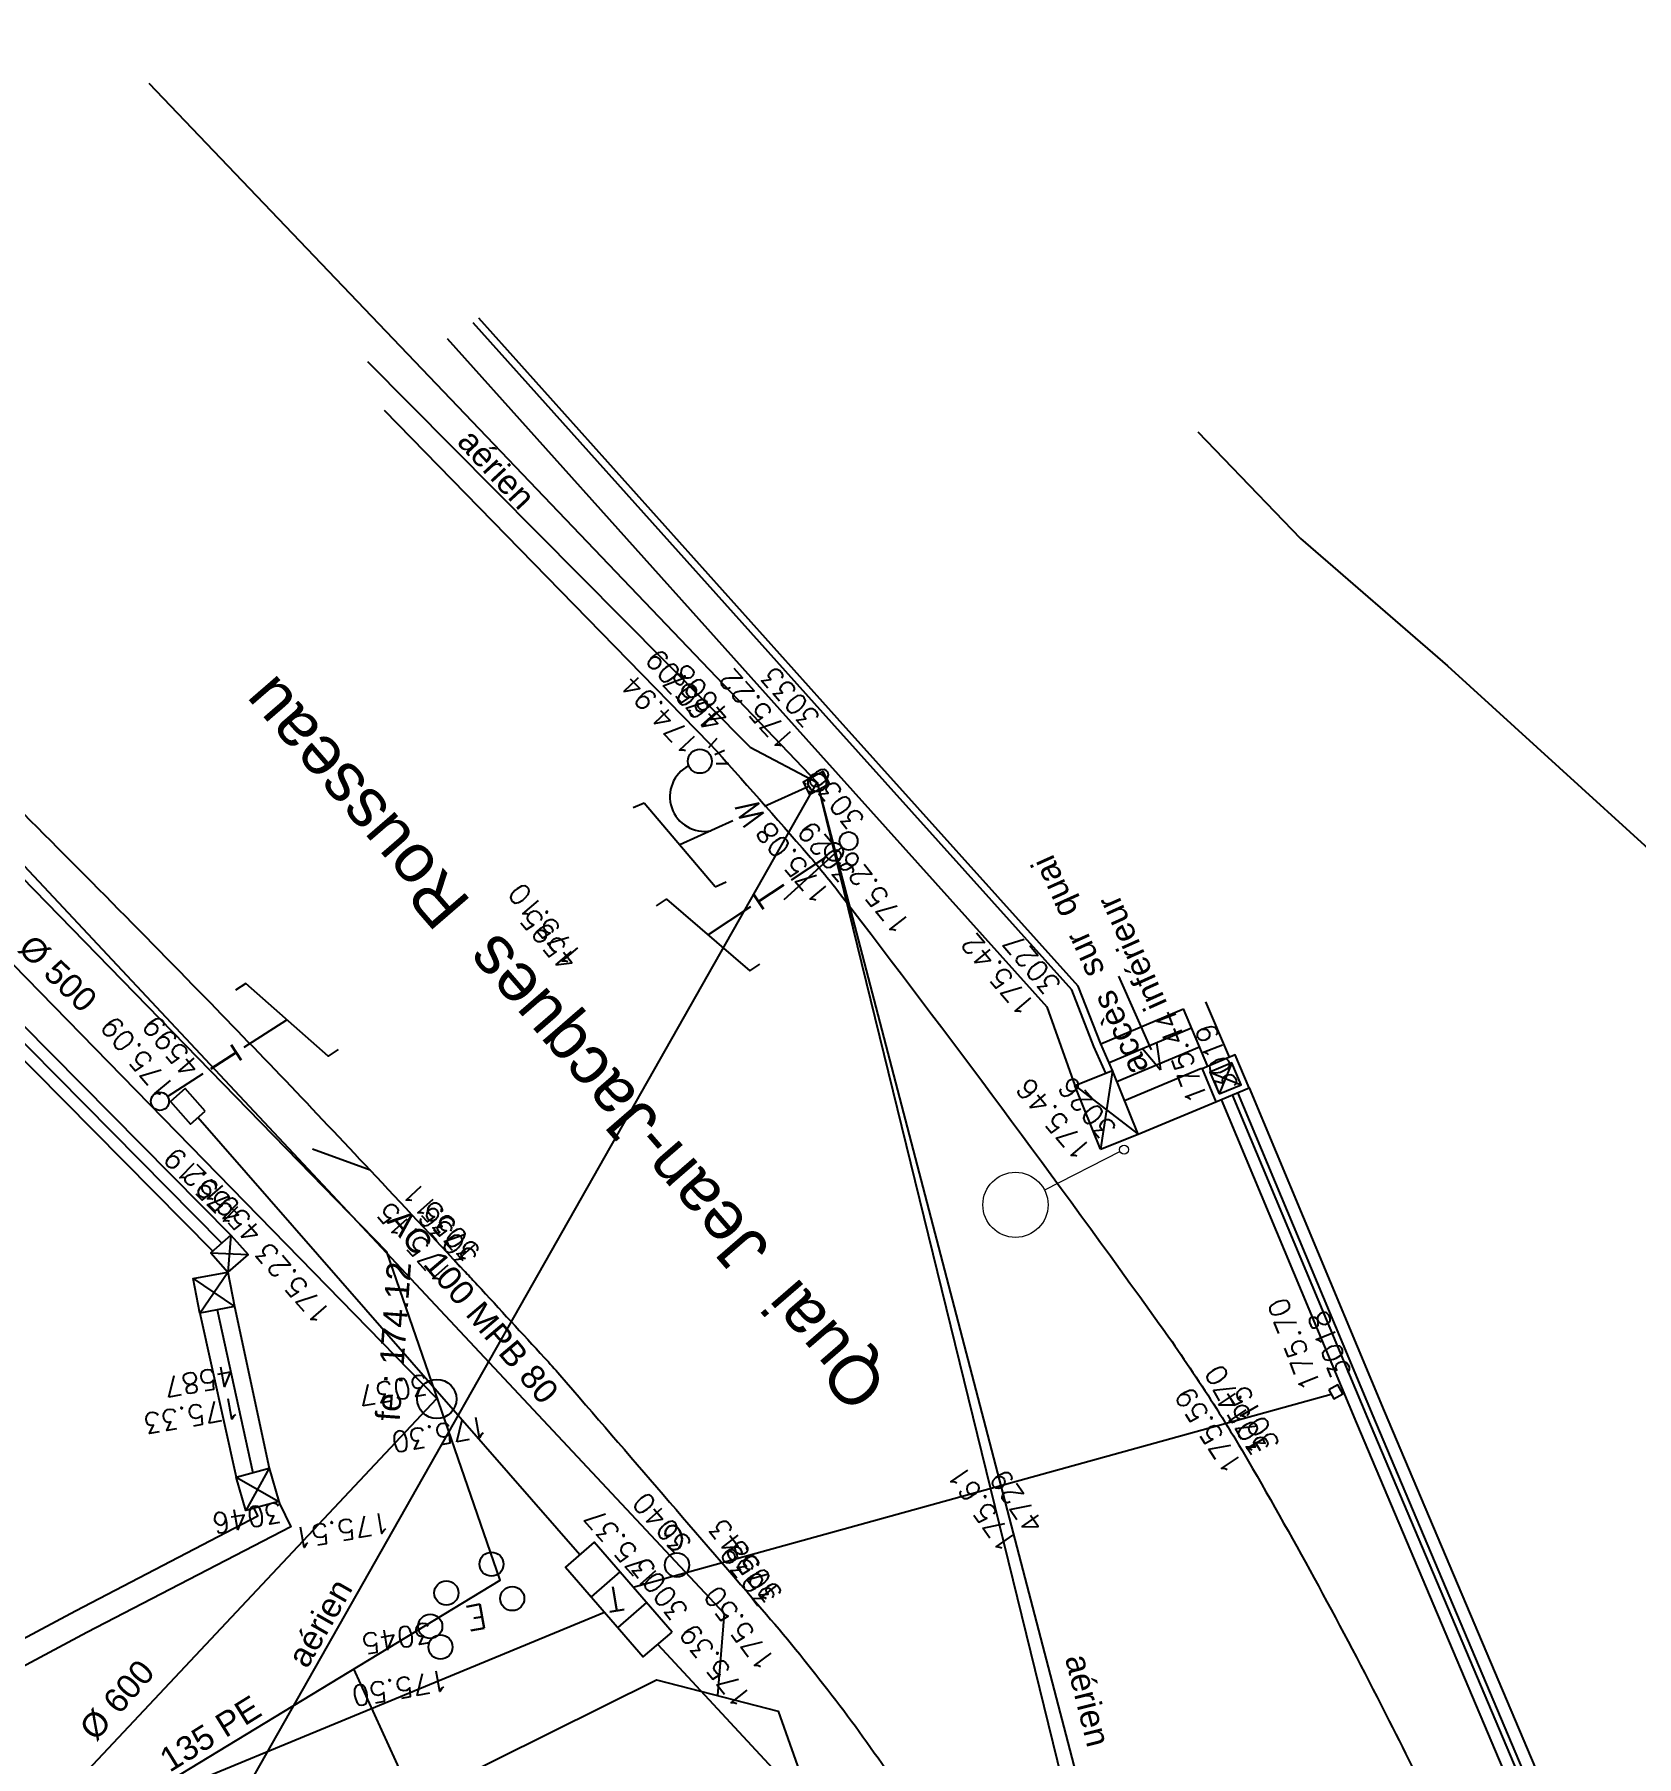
# Model space of a CAD drawing. Extents: x -2313930 to 3286427, y -3858277 to 2572692.
# Drawn here: x 525588 to 552136, y -220050 to -191509 of the extents above; entities that cross this region are included whole.
import ezdxf
from ezdxf.enums import TextEntityAlignment as Align
from ezdxf.lldxf.tags import DXFTag

# ---------------------------------------------------------------- set-up
doc = ezdxf.new("R2010")
doc.units = 0
for name, color, linetype, lineweight in [('_GAZELEC-RESERVATION 2', 132, 'Continuous', 18), ('Fond topo - P', 252, 'Continuous', 50), ('Fond topo - SIG', 252, 'Continuous', 20), ('Fond topo - VOI', 252, 'Continuous', 25)]:
    doc.layers.add(name, color=color, linetype=linetype, lineweight=lineweight)
for name, color, linetype in [('AEP_SSL', 252, 'Continuous'), ('CAB_SSL', 252, 'Continuous'), ('DWG_280-140115-P - Général', 252, 'Continuous'), ('EDF_SSL', 252, 'Texte-Electricite'), ('Fond topo - AFF', 252, 'Continuous'), ('Fond topo - BAT_ANN', 252, 'Continuous'), ('Fond topo - BAT_TXT', 252, 'Continuous'), ('Fond topo - CLO_LEG', 252, 'Continuous'), ('Fond topo - CLO_MUR', 252, 'Continuous'), ('Fond topo - EAU', 252, 'Continuous'), ('Fond topo - EAU_TXT', 252, 'Continuous'), ('Fond topo - EDF', 252, 'Continuous'), ('Fond topo - GAZ', 252, 'Continuous'), ('Fond topo - GAZ_TXT', 252, 'Continuous'), ('Fond topo - PTT', 252, 'Continuous'), ('Fond topo - PTT_TXT', 252, 'Continuous'), ('Fond topo - SOL', 252, 'Continuous'), ('Fond topo - VOI_NOM', 252, 'Continuous'), ('Fond topo - Z_500', 252, 'Continuous'), ('GAZ_SSL', 252, 'Texte-GAZ'), ('prlm-VRD', 2, 'Continuous'), ('SA - AEP-réso', 252, 'Continuous'), ('TELECOM_SSL', 252, 'Texte-Telecom'), ('UNITAIRE SSL', 252, 'UNITAIRE')]:
    doc.layers.add(name, color=color, linetype=linetype)
for name, color, linetype, plot in [('Fond topo - N', 252, 'Continuous', False), ('Fond topo - NCACHE', 252, 'Continuous', False), ('Fond topo - ZCACHE', 252, 'Continuous', False)]:
    doc.layers.add(name, color=color, linetype=linetype, plot=plot)
doc.styles.add('2000_ARIAL', font='arial.ttf', dxfattribs={"height": 0.4})
doc.styles.add('Lignes', font='arial.ttf', dxfattribs={"height": 0.35})
doc.styles.add('LignesA', font='arial.ttf', dxfattribs={"height": 0.35})
doc.styles.add('SIMPLEX', font='simplex_.ttf', dxfattribs={"height": 1.25})
doc.styles.add('TP-C_Autocad_Standard', font='simplex_.ttf', dxfattribs={"height": 1})
doc.styles.add('Tronçons', font='arial.ttf', dxfattribs={"height": 0.25})
tags = doc.linetypes.add('L16', pattern=[0.375, 0.3, -0.075]).pattern_tags.tags
tags[6:7] = [DXFTag(74, 4), DXFTag(75, 0), DXFTag(340, '0'), DXFTag(46, 0.0), DXFTag(50, 0.0), DXFTag(44, 0.0), DXFTag(45, 0.0)]
tags[4:5] = [DXFTag(74, 4), DXFTag(75, 0), DXFTag(340, '0'), DXFTag(46, 0.0), DXFTag(50, 0.0), DXFTag(44, 0.0), DXFTag(45, 0.0)]
tags = doc.linetypes.add('Texte-BT', pattern='A,5,-0.25,["BT",Lignes,S=1,R=0,X=0,Y=-0.18],-1.25', length=6.5).pattern_tags.tags
tags[15:16] = [DXFTag(74, 4), DXFTag(75, 0), DXFTag(340, '0'), DXFTag(46, 0.0), DXFTag(50, 0.0), DXFTag(44, 0.0), DXFTag(45, 0.0)]
tags[4:5] = [DXFTag(74, 4), DXFTag(75, 0), DXFTag(340, '0'), DXFTag(46, 0.0), DXFTag(50, 0.0), DXFTag(44, 0.0), DXFTag(45, 0.0)]
tags = doc.linetypes.add('Texte-Electricite', pattern='A,5,-0.25,["ELEC",Lignes,S=1,R=0,X=0,Y=-0.18],-1.25', length=6.5).pattern_tags.tags
tags[15:16] = [DXFTag(74, 4), DXFTag(75, 0), DXFTag(340, '0'), DXFTag(46, 0.0), DXFTag(50, 0.0), DXFTag(44, 0.0), DXFTag(45, 0.0)]
tags[4:5] = [DXFTag(74, 4), DXFTag(75, 0), DXFTag(340, '0'), DXFTag(46, 0.0), DXFTag(50, 0.0), DXFTag(44, 0.0), DXFTag(45, 0.0)]
tags = doc.linetypes.add('Texte-GAZ', pattern='A,5,-0.25,["GAZ",Lignes,S=1,R=0,X=0,Y=-0.18],-1.25', length=6.5).pattern_tags.tags
tags[15:16] = [DXFTag(74, 4), DXFTag(75, 0), DXFTag(340, '0'), DXFTag(46, 0.0), DXFTag(50, 0.0), DXFTag(44, 0.0), DXFTag(45, 0.0)]
tags[4:5] = [DXFTag(74, 4), DXFTag(75, 0), DXFTag(340, '0'), DXFTag(46, 0.0), DXFTag(50, 0.0), DXFTag(44, 0.0), DXFTag(45, 0.0)]
tags = doc.linetypes.add('Texte-Telecom', pattern='A,5,-0.25,["TEL",Lignes,S=1,R=0,X=0,Y=-0.18],-1.25', length=6.5).pattern_tags.tags
tags[15:16] = [DXFTag(74, 4), DXFTag(75, 0), DXFTag(340, '0'), DXFTag(46, 0.0), DXFTag(50, 0.0), DXFTag(44, 0.0), DXFTag(45, 0.0)]
tags[4:5] = [DXFTag(74, 4), DXFTag(75, 0), DXFTag(340, '0'), DXFTag(46, 0.0), DXFTag(50, 0.0), DXFTag(44, 0.0), DXFTag(45, 0.0)]
tags = doc.linetypes.add('Texte-TelecomA', pattern='A,5,-0.25,["TEL",LignesA,S=1,R=0,X=0,Y=-0.18],-1.25', length=6.5).pattern_tags.tags
tags[15:16] = [DXFTag(74, 4), DXFTag(75, 0), DXFTag(340, '0'), DXFTag(46, 0.0), DXFTag(50, 0.0), DXFTag(44, 0.0), DXFTag(45, 0.0)]
tags[4:5] = [DXFTag(74, 4), DXFTag(75, 0), DXFTag(340, '0'), DXFTag(46, 0.0), DXFTag(50, 0.0), DXFTag(44, 0.0), DXFTag(45, 0.0)]
tags = doc.linetypes.add('UNITAIRE', pattern='A,0.25,-0.2,0,-0.2,0.25,-0.3,["UNI",TP-C_Autocad_Standard,S=0.15,R=0,X=-0.1,Y=-0.05],-0.45', length=1.65).pattern_tags.tags
tags[23:24] = [DXFTag(74, 4), DXFTag(75, 0), DXFTag(340, '0'), DXFTag(46, 0.0), DXFTag(50, 0.0), DXFTag(44, 0.0), DXFTag(45, 0.0)]
tags[12:13] = [DXFTag(74, 4), DXFTag(75, 0), DXFTag(340, '0'), DXFTag(46, 0.0), DXFTag(50, 0.0), DXFTag(44, 0.0), DXFTag(45, 0.0)]
tags[10:11] = [DXFTag(74, 4), DXFTag(75, 0), DXFTag(340, '0'), DXFTag(46, 0.0), DXFTag(50, 0.0), DXFTag(44, 0.0), DXFTag(45, 0.0)]
tags[8:9] = [DXFTag(74, 4), DXFTag(75, 0), DXFTag(340, '0'), DXFTag(46, 0.0), DXFTag(50, 0.0), DXFTag(44, 0.0), DXFTag(45, 0.0)]
tags[6:7] = [DXFTag(74, 4), DXFTag(75, 0), DXFTag(340, '0'), DXFTag(46, 0.0), DXFTag(50, 0.0), DXFTag(44, 0.0), DXFTag(45, 0.0)]
tags[4:5] = [DXFTag(74, 4), DXFTag(75, 0), DXFTag(340, '0'), DXFTag(46, 0.0), DXFTag(50, 0.0), DXFTag(44, 0.0), DXFTag(45, 0.0)]

# ---------------------------------------------------------------- blocks, each defined once
blk = doc.blocks.new('AFF03')
at = {"ltscale": 2, "flags": 128}
blk.add_lwpolyline([(-0.5, -0.5), (0.5, -0.5), (0.5, 0.5), (-0.5, 0.5)], close=True, dxfattribs=at)
blk = doc.blocks.new('AFF05')
at = {"ltscale": 2}
for radius in [0.5, 0.01]:
    blk.add_circle((0, 0), radius, dxfattribs=at)
blk = doc.blocks.new('ESC01')
at = {"ltscale": 2}
for p, q in [((1.338104, 0), (0, 0)), ((1.257547, 0.126415), (1.7, 0)), ((1.257547, -0.126415), (1.7, 0))]:
    blk.add_line(p, q, dxfattribs=at)
blk = doc.blocks.new('EAU03')
at = {"ltscale": 2}
blk.add_circle((0, 0), 0.2, dxfattribs=at)
blk = doc.blocks.new('EAU99')
at = {"style": 'SIMPLEX'}
blk.add_text('E', height=0.4, dxfattribs=at).set_placement((0, 0), align=Align.MIDDLE_CENTER)
blk = doc.blocks.new('EDF11')
at = {"ltscale": 2}
for p, q in [((-0.5, 0.5), (-0.426635, 0.255449)), ((0.426635, 0.255449), (0.5, 0.5))]:
    blk.add_line(p, q, dxfattribs=at)
at = {"ltscale": 2, "flags": 128}
blk.add_lwpolyline([(-0.5, -0.5), (0.5, -0.5), (0.5, 0.5), (-0.5, 0.5)], close=True, dxfattribs=at)
for points in [[(-0.426635, -0.255449), (-0.5, -0.5)], [(0.5, -0.5), (0.426635, -0.255449)]]:
    blk.add_lwpolyline(points, dxfattribs=at)
blk = doc.blocks.new('EDF02')
at = {"ltscale": 2}
for p, q in [((0.875, 2.75), (0.875, 2.95)), ((-0.875, 2.25), (0.875, 2.75)), ((0, 1.535431), (0, 2.5)), ((-0.875, 2.25), (-0.875, 2.05)), ((0.978086, 1.392164), (0.895804, 1.204402)), ((1.125, 1.349688), (1.125, 1.178214)), ((1.271914, 1.392164), (1.354196, 1.204402)), ((0, 0.15), (0, 0.958637))]:
    blk.add_line(p, q, dxfattribs=at)
for centre, radius in [((1.125, 1.625), 0.2), ((0, 0), 0.15)]:
    blk.add_circle(centre, radius, dxfattribs=at)
blk.add_arc((0.557686, 1.79611), 0.574625, 2.870977, 166.053522, dxfattribs=at)
at = {"style": 'SIMPLEX'}
blk.add_text('W', height=0.4, dxfattribs=at).set_placement((0, 1.217323), align=Align.MIDDLE_CENTER)
blk = doc.blocks.new('GAZ01')
at = {"ltscale": 2}
blk.add_circle((0, 0), 0.2, dxfattribs=at)
blk = doc.blocks.new('GAZ99')
at = {"style": 'SIMPLEX'}
blk.add_text('G', height=0.4, dxfattribs=at).set_placement((0, 0), align=Align.MIDDLE_CENTER)
blk = doc.blocks.new('PTOPO')
at = {"layer": 'Fond topo - NCACHE', "style": 'SIMPLEX'}
blk.add_attdef('MAT', text='', height=0.34, dxfattribs=at).set_placement((0.1, -0.1), align=Align.TOP_LEFT)
at = {"layer": 'Fond topo - ZCACHE', "style": 'SIMPLEX'}
blk.add_attdef('ALT', (0.1, 0.1), '', height=0.34, dxfattribs=at)
blk = doc.blocks.new('PTT01')
at = {"ltscale": 2}
for p, q in [((0, 1.65831), (0, 2.5)), ((0, 0.15), (0, 0.853597))]:
    blk.add_line(p, q, dxfattribs=at)
at = {"ltscale": 2, "flags": 128}
blk.add_lwpolyline([(0.875, 2.95), (0.875, 2.75), (-0.875, 2.25), (-0.875, 2.05)], dxfattribs=at)
at = {"ltscale": 2}
blk.add_circle((0, 0), 0.15, dxfattribs=at)
at = {"style": 'SIMPLEX'}
blk.add_text('T', height=0.5, dxfattribs=at).set_placement((0.00122, 1.249833), align=Align.MIDDLE_CENTER)
blk = doc.blocks.new('PTT04')
at = {"ltscale": 2, "flags": 128}
blk.add_lwpolyline([(-0.5, -0.5), (0.5, -0.5), (0.5, 0.5), (-0.5, 0.5)], close=True, dxfattribs=at)
blk = doc.blocks.new('PTT06')
at = {"ltscale": 2}
for p, q in [((-0.17, -0.5), (-0.17, 0.5)), ((0.17, -0.5), (0.17, 0.5))]:
    blk.add_line(p, q, dxfattribs=at)
at = {"ltscale": 2, "flags": 128}
blk.add_lwpolyline([(-0.5, -0.5), (0.5, -0.5), (0.5, 0.5), (-0.5, 0.5)], close=True, dxfattribs=at)
blk = doc.blocks.new('PTT13')
at = {"ltscale": 2, "flags": 128}
blk.add_lwpolyline([(0, 0.15), (0, 1.45)], dxfattribs=at)
at = {"ltscale": 2}
blk.add_circle((0, 0), 0.15, dxfattribs=at)
blk = doc.blocks.new('PTT99')
at = {"style": 'SIMPLEX'}
blk.add_text('T', height=0.4, dxfattribs=at).set_placement((0, 0), align=Align.MIDDLE_CENTER)
blk = doc.blocks.new('MOB02')
at = {"ltscale": 2}
blk.add_line((0, 0.075), (0, 1.48), dxfattribs=at)
for centre, radius in [((0, 2.02), 0.54), ((0, 0), 0.075)]:
    blk.add_circle(centre, radius, dxfattribs=at)
blk = doc.blocks.new('A$C1F970F0F')
at = {"layer": 'AEP_SSL', "elevation": 0, "flags": 128}
blk.add_lwpolyline([(-10084.9, 5093.9), (-9750.8, 5135.6), (-3128.1, 6321.9), (-538.3, 6794.7), (-236.9, 9072.4), (154.1, 9291.3), (2068.2, 10286.5), (4929.1, 11795.6), (5831.9, 12343.5), (5644.5, 12887.9), (4850.8, 13701.3)], dxfattribs=at)
at = {"layer": 'CAB_SSL', "elevation": 0, "flags": 128}
for points in [[(1439.5, 9650), (3311.7, 10687), (5183.8, 11594.8), (6357.4, 13665.4), (5250.7, 14824.3)], [(6357.4, 13665.4), (7167.9, 10363.1), (8524, 7263.6), (9014.6, 5048.2), (9331.7, 4494.5), (9609.9, 1526.4)]]:
    blk.add_lwpolyline(points, dxfattribs=at)
at = {"layer": 'DWG_280-140115-P - Général', "ltscale": 127, "elevation": 0, "flags": 128}
blk.add_lwpolyline([(6988, 14246.6), (7158.1, 14069.9), (7402, 13858.7), (9011.4, 12393.5), (9066.5, 12474.7)], dxfattribs=at)
at = {"layer": 'EDF_SSL', "linetype": 'Texte-BT', "elevation": 0, "flags": 128}
blk.add_lwpolyline([(5612.4, 14363.5), (6246.5, 13724.3), (6357.4, 13665.4), (7195, 10458), (7167.9, 10363.1), (7274.3, 10315.8), (8525.6, 7339.9), (8524, 7263.6)], dxfattribs=at)
at = {"layer": 'Fond topo - BAT_ANN', "ltscale": 2, "flags": 128}
for points in [[(6827.2, 13232.5), (6964.2, 13290.4)], [(6840.4, 13201.2), (6977.5, 13259.1)], [(6853.7, 13169.9), (6990.7, 13227.7)], [(6866.9, 13138.6), (6994.5, 13192.4)]]:
    blk.add_lwpolyline(points, dxfattribs=at)
at = {"layer": 'Fond topo - CLO_LEG', "ltscale": 2, "flags": 128}
blk.add_lwpolyline([(7045.3, 13147.8), (7269.4, 12611.8), (7608.2, 11811.5), (7986.1, 10902.3), (7995.4, 10906.1), (7617.4, 11815.4), (7278.6, 12615.7), (7054.5, 13151.6)], dxfattribs=at)
at = {"layer": 'Fond topo - CLO_MUR', "ltscale": 2, "flags": 128}
for points in [[(6835.7, 13183.7), (6816.1, 13227.9), (6779.5, 13321.8), (6381.6, 13764.4), (5787.6, 14427.4)], [(6846.9, 13188.1), (6827.2, 13232.5), (6789.8, 13328.2), (6390.5, 13772.4), (5796.5, 14435.4)], [(5744.4, 14401.2), (6338.4, 13738.3), (6737.7, 13294)], [(4791.6, 13516), (5385.9, 12915.4)], [(4763.2, 13487.9), (5355.7, 12889.1)], [(7040.4, 13210.2), (7001.5, 13302.3)], [(6737.7, 13294), (6784.5, 13163.5)], [(7004.5, 13195), (6964.2, 13290.4)], [(6827.1, 13057.9), (6784.5, 13163.5), (6846.9, 13188.1)], [(6827.1, 13057.9), (6889.5, 13082.5), (6846.9, 13188.1)], [(6846.9, 13188.1), (6827.1, 13057.9)], [(7044.5, 13201.1), (7023.5, 13149.4)], [(6784.5, 13163.5), (6889.5, 13082.5)], [(7008.2, 13185.7), (7059.9, 13164.7)], [(7073, 13159.4), (7296.9, 12623.8), (7635.4, 11824.4), (8013.8, 10913.8)], [(7026.9, 13140), (7251, 12604), (7589.8, 11803.8), (7955.5, 10923.9)], [(5385.9, 12915.4), (5352.5, 12886.2), (5380.8, 12854.3)], [(5385.9, 12915.4), (5414.3, 12883.5), (5380.8, 12854.3)], [(5385.9, 12915.4), (5380.8, 12854.3)], [(5352.5, 12886.2), (5414.3, 12883.5)], [(5334.2, 12786.1), (5380.8, 12854.3)], [(5380.8, 12854.3), (5391.6, 12797)], [(5323.4, 12843.5), (5391.6, 12797)], [(5362.9, 12791.5), (5422.1, 12521.5)], [(5394.8, 12514), (5465.5, 12474.2)], [(5449.5, 12529), (5410.8, 12459.3)], [(5465.5, 12474.2), (5466.2, 12470.8), (5485, 12432.1), (5147.2, 12256.6), (4706.3, 12020.8), (4308, 11815.9), (3685.3, 11488.9), (3311.6, 11293.8), (2114.3, 10659.8), (1650.9, 10416.3), (1062.3, 10103.9), (658.4, 9891), (-44.7, 9517.7), (-233, 9410.6), (-267.4, 9403), (-656.6, 9198.9), (-849.8, 9090.1), (-1204.1, 8870.4), (-1365.5, 8744.3), (-1532.8, 8598.7), (-1971.5, 8154)], [(-281.6, 9441.8), (-281.6, 9441.8), (-247.9, 9449.3), (-64.4, 9553.6), (639.2, 9927.3), (1043.1, 10140.1), (1631.7, 10452.6), (2095.1, 10696.1), (3292.5, 11330.1), (3666.3, 11525.2), (4289.1, 11852.3), (4687.6, 12057.2), (5128.1, 12292.9), (5430.7, 12450.1), (5424.4, 12463)]]:
    blk.add_lwpolyline(points, dxfattribs=at)
at = {"layer": 'Fond topo - CLO_MUR', "linetype": 'L16', "ltscale": 2, "flags": 128}
blk.add_lwpolyline([(4777.4, 13502), (5370.8, 12902.2)], dxfattribs=at)
at = {"layer": 'Fond topo - CLO_MUR', "ltscale": 2, "flags": 128}
for points in [[(7018.2, 13136.3), (7073, 13159.4), (7049.8, 13214.2), (6995.1, 13191.1)], [(7023.5, 13149.4), (7059.9, 13164.7), (7044.5, 13201.1), (7008.2, 13185.7)], [(5391.6, 12797), (5334.2, 12786.1), (5323.4, 12843.5), (5380.8, 12854.3)], [(5449.5, 12529), (5465.5, 12474.2), (5410.8, 12459.3), (5394.8, 12514)]]:
    blk.add_lwpolyline(points, close=True, dxfattribs=at)
at = {"layer": 'Fond topo - SOL', "linetype": 'L16', "ltscale": 2, "flags": 128}
for points in [[(6889.5, 13082.5), (7018.2, 13136.3)], [(5391.6, 12797), (5449.5, 12529)], [(5334.2, 12786.1), (5394.8, 12514)]]:
    blk.add_lwpolyline(points, dxfattribs=at)
at = {"layer": 'Fond topo - VOI', "ltscale": 2, "flags": 128}
for points in [[(5639.9, 14282.8), (6179.1, 13730.4, -0.005078), (6343.1, 13545.1, -0.01499), (6396.2, 13480.1, -0.008053), (6924.3, 12768.6, -0.025021), (7078.9, 12528.8, -0.013152), (7305.5, 12110, -0.016223), (7469, 11760.2, -0.000244), (7504.6, 11677, -0.000024), (7868.4, 10825.5, -0.000461), (8056.5, 10384.2, -0.000271), (8374.7, 9634.5), (8900.9, 8328), (9181.1, 7639.8), (9227.8, 7515.6, -0.019121), (9430.1, 6877.2, -0.019121), (9582.9, 6225.2, -0.006135), (9621.4, 6013.8, -0.006135), (9654.6, 5801.4), (9743.9, 5167.3), (9926.4, 3640.6), (10105.5, 2112.7), (10117.2, 2013.4)], [(4974.2, 13681.6, -0.004074), (5334.1, 13318.5, -0.005092), (5616.7, 13022.9, -0.000009), (5773.5, 12855.4, -0.000785), (5775.3, 12853.4, -0.001041), (5794, 12833.2, -0.000174), (5905.6, 12712.2, -0.007979), (5930.9, 12683.9, -0.000576), (6273.2, 12286.8, -0.028157), (6482.8, 12013.4, -0.017636), (6775.9, 11548.4, -0.000541), (6814, 11468.7, -0.006013), (6817.4, 11461.5, -0.000051), (6864, 11357.2), (7218.2, 10565.6, -0.000198), (7306.3, 10368.6, -0.000086), (7508.7, 9915.1, -0.197699), (7514.2, 9728.1, -0.17756), (7381.6, 9619.9), (7299.5, 9586.8)]]:
    blk.add_lwpolyline(points, format="xyb", dxfattribs=at)
blk.add_lwpolyline([(5616.7, 13022.9), (5520.9, 13057.8)], dxfattribs=at)
at = {"layer": 'GAZ_SSL', "linetype": 'Texte-GAZ', "flags": 128}
blk.add_lwpolyline([(4766.3, 13822.6), (6203.1, 12288.4), (6192.1, 12152.5)], dxfattribs=at)
at = {"layer": 'GAZ_SSL', "linetype": 'Texte-GAZ', "elevation": 0, "flags": 128}
blk.add_lwpolyline([(-10544.3, 4849.5), (-2844.4, 6215.2), (-619.1, 6565.4), (-558.7, 6580.8), (-429.5, 7139.2), (-208.1, 8868.9), (360.7, 9157.9), (425, 9327.6), (4535.2, 11485.1), (4713.3, 11477.5), (5559.7, 11914.2), (6091.2, 12178.6), (6293, 12126.4), (6627.3, 11179.9), (7472.8, 9124.5), (7947.1, 9062.5), (8070.8, 8793.5), (8796.8, 9110.1), (9553.6, 9252.3)], dxfattribs=at)
at = {"layer": 'SA - AEP-réso', "ltscale": 0.75, "elevation": 0, "flags": 128}
blk.add_lwpolyline([(5069.9, 10997.3), (5733, 11338, 0.357292), (5833, 11662.8), (5589.5, 12196.4)], format="xyb", dxfattribs=at)
at = {"layer": 'TELECOM_SSL', "linetype": 'Texte-TelecomA', "elevation": 0, "flags": 128}
for points in [[(5964.2, 12385.8), (5330.9, 13110.2)], [(4847.3, 11812.2), (6004.8, 12290.7)], [(6093.1, 12236.9), (6671.9, 11613.5)]]:
    blk.add_lwpolyline(points, dxfattribs=at)
at = {"layer": 'TELECOM_SSL', "elevation": 0, "flags": 128}
blk.add_lwpolyline([(6052.5, 12331.9), (7209.2, 12651.7)], dxfattribs=at)
at = {"layer": 'UNITAIRE SSL', "ltscale": 2, "elevation": 0, "flags": 128}
blk.add_lwpolyline([(-11203.9, 7315.7), (-9597.1, 5578), (-4253.2, 6800.5), (-825.2, 8394.2), (171.1, 9139.5), (980.7, 9531.5), (2024.3, 10089.4), (2847, 10510), (3831.6, 11032), (4688.7, 11539.2), (5727, 12644.5), (4820.2, 13573.5)], dxfattribs=at)
at = {"layer": 'Fond topo - AFF', "ltscale": 2, "zscale": 99.99999999999997}
for name, p, xscale, yscale, rotation in [('AFF05', (5727.1, 12643.8), 64.99999999999999, 64.99999999999999, 190.0656205306617), ('AFF03', (7216.8, 12655.8), 17.3257010245499, 17.3257010245499, 298.6787480284558)]:
    blk.add_blockref(name, p, dxfattribs=dict(at, xscale=xscale, yscale=yscale, rotation=rotation))
at = {"layer": 'Fond topo - BAT_ANN', "ltscale": 2, "xscale": 99.99999999999999, "yscale": 99.99999999999999, "zscale": 99.99999999999999, "rotation": 293.8223924827803}
blk.add_blockref('ESC01', (6857.5, 13344.7), dxfattribs=at)
at = {"layer": 'Fond topo - EAU', "ltscale": 2, "xscale": 100, "yscale": 100, "zscale": 100, "rotation": 291.9650617956664}
for p in [(5817.7, 12370.1), (5742.9, 12322.3), (5852.1, 12313.1), (5716.2, 12267.1), (5733.2, 12232.8)]:
    blk.add_blockref('EAU03', p, dxfattribs=at)
at = {"layer": 'Fond topo - EAU_TXT', "ltscale": 2, "xscale": 99.99999999999999, "yscale": 99.99999999999999, "zscale": 99.99999999999999, "rotation": 190.0656205306816}
blk.add_blockref('EAU99', (5792.6, 12282.2), dxfattribs=at)
at = {"layer": 'Fond topo - EDF', "ltscale": 2}
for name, p, xscale, yscale, zscale, rotation in [('EDF02', (6357.4, 13665.4), 99.99999999999999, 99.99999999999999, 99.99999999999999, 114.3773167059882), ('EDF11', (6356, 13664.8), 37.67734877226351, 23, 99.99999999999997, 28.38934823883375)]:
    blk.add_blockref(name, p, dxfattribs=dict(at, xscale=xscale, yscale=yscale, zscale=zscale, rotation=rotation))
at = {"layer": 'Fond topo - GAZ', "ltscale": 2, "xscale": 100, "yscale": 100, "zscale": 100, "rotation": 291.9650617956664}
blk.add_blockref('GAZ01', (6125.1, 12368.7), dxfattribs=at)
at = {"layer": 'Fond topo - GAZ_TXT', "ltscale": 2, "xscale": 99.99999999999999, "yscale": 99.99999999999999, "zscale": 99.99999999999999, "rotation": 190.0656205306816}
blk.add_blockref('GAZ99', (6119.9, 12414.1), dxfattribs=at)
at = {"layer": 'Fond topo - P', "ltscale": 2}
ref = blk.add_blockref('PTOPO', (6190.5, 13741.4), dxfattribs=dict(at, xscale=99.99999999999999, yscale=99.99999999999999, zscale=99.99999999999999, rotation=131.5836721063454))
ref.add_attrib('MAT', '4608', dxfattribs={"layer": 'Fond topo - N', "color": 0, "ltscale": 2, "height": 34, "rotation": 131.5837, "style": 'SIMPLEX'}).set_placement((6191.4, 13755.6), align=Align.TOP_LEFT)
ref.add_attrib('ALT', '175.09', (6201.6, 13771), dxfattribs={"layer": 'Fond topo - Z_500', "color": 0, "ltscale": 2, "height": 34, "rotation": 131.5837, "style": 'SIMPLEX'})
ref = blk.add_blockref('PTOPO', (6338.1, 13737.4), dxfattribs=dict(at, xscale=100, yscale=100, zscale=100, rotation=131.8070756365562))
ref.add_attrib('MAT', '3033', dxfattribs={"layer": 'Fond topo - N', "color": 0, "ltscale": 2, "height": 34, "rotation": 131.8071, "style": 'SIMPLEX'}).set_placement((6338.9, 13751.5), align=Align.TOP_LEFT)
ref.add_attrib('ALT', '175.22', (6323.9, 13738.2), dxfattribs={"layer": 'Fond topo - Z_500', "color": 0, "ltscale": 2, "height": 34, "rotation": 131.8071, "style": 'SIMPLEX'})
ref = blk.add_blockref('PTOPO', (6179.1, 13730.4), dxfattribs=dict(at, xscale=100, yscale=100, zscale=100, rotation=133.5264772168154))
ref.add_attrib('MAT', '4607', dxfattribs={"layer": 'Fond topo - N', "color": 0, "ltscale": 2, "height": 34, "rotation": 133.5265, "style": 'SIMPLEX'}).set_placement((6179.4, 13744.6), align=Align.TOP_LEFT)
ref.add_attrib('ALT', '174.94', (6164.9, 13730.8), dxfattribs={"layer": 'Fond topo - Z_500', "color": 0, "ltscale": 2, "height": 34, "rotation": 133.5265, "style": 'SIMPLEX'})
ref = blk.add_blockref('PTOPO', (6409.4, 13568.6), dxfattribs=dict(at, xscale=100, yscale=100, zscale=100, rotation=128.6033307496122))
ref.add_attrib('MAT', '3030', dxfattribs={"layer": 'Fond topo - N', "color": 0, "ltscale": 2, "height": 34, "rotation": 128.6033, "style": 'SIMPLEX'}).set_placement((6411, 13582.7), align=Align.TOP_LEFT)
ref.add_attrib('ALT', '175.26', (6514.6, 13430.5), dxfattribs={"layer": 'Fond topo - Z_500', "color": 0, "ltscale": 2, "height": 34, "rotation": 128.6033, "style": 'SIMPLEX'})
ref = blk.add_blockref('PTOPO', (6396, 13480.5), dxfattribs=dict(at, xscale=99.99999999999999, yscale=99.99999999999999, zscale=99.99999999999999, rotation=130.2515295779575))
ref.add_attrib('MAT', '3029', dxfattribs={"layer": 'Fond topo - N', "color": 0, "ltscale": 2, "height": 34, "rotation": 130.2515, "style": 'SIMPLEX'}).set_placement((6397.2, 13494.6), align=Align.TOP_LEFT)
ref.add_attrib('ALT', '175.08', (6381.9, 13481.7), dxfattribs={"layer": 'Fond topo - Z_500', "color": 0, "ltscale": 2, "height": 34, "rotation": 130.2515, "style": 'SIMPLEX'})
ref = blk.add_blockref('PTOPO', (5935, 13334.8), dxfattribs=dict(at, xscale=99.99999999999999, yscale=99.99999999999999, zscale=99.99999999999999, rotation=129.7479863253053))
ref.add_attrib('MAT', '4595', dxfattribs={"layer": 'Fond topo - N', "color": 0, "ltscale": 2, "height": 34, "rotation": 129.748, "style": 'SIMPLEX'}).set_placement((5936.3, 13348.9), align=Align.TOP_LEFT)
ref.add_attrib('ALT', '175.10', (5971, 13379), dxfattribs={"layer": 'Fond topo - Z_500', "color": 0, "ltscale": 2, "height": 34, "rotation": 129.748, "style": 'SIMPLEX'})
ref = blk.add_blockref('PTOPO', (6736, 13295.1), dxfattribs=dict(at, xscale=99.99999999999999, yscale=99.99999999999999, zscale=99.99999999999999, rotation=130.0530437797456))
ref.add_attrib('MAT', '3027', dxfattribs={"layer": 'Fond topo - N', "color": 0, "ltscale": 2, "height": 34, "rotation": 130.053, "style": 'SIMPLEX'}).set_placement((6737.3, 13309.2), align=Align.TOP_LEFT)
ref.add_attrib('ALT', '175.42', (6722, 13296.4), dxfattribs={"layer": 'Fond topo - Z_500', "color": 0, "ltscale": 2, "height": 34, "rotation": 130.053, "style": 'SIMPLEX'})
ref = blk.add_blockref('PTOPO', (5310, 13158.3), dxfattribs=dict(at, xscale=100, yscale=100, zscale=100, rotation=130.0714866544242))
ref.add_attrib('MAT', '4599', dxfattribs={"layer": 'Fond topo - N', "color": 0, "ltscale": 2, "height": 34, "rotation": 130.0715, "style": 'SIMPLEX'}).set_placement((5311.2, 13172.3), align=Align.TOP_LEFT)
ref.add_attrib('ALT', '175.09', (5295.9, 13159.5), dxfattribs={"layer": 'Fond topo - Z_500', "color": 0, "ltscale": 2, "height": 34, "rotation": 130.0715, "style": 'SIMPLEX'})
ref = blk.add_blockref('PTOPO', (7018.2, 13136.3), dxfattribs=dict(at, xscale=99.99999999999999, yscale=99.99999999999999, zscale=99.99999999999999, rotation=111.0144768199976))
ref.add_attrib('MAT', '3019', dxfattribs={"layer": 'Fond topo - N', "color": 0, "ltscale": 2, "height": 34, "rotation": 111.0145, "style": 'SIMPLEX'}).set_placement((7024, 13149.2), align=Align.TOP_LEFT)
ref.add_attrib('ALT', '175.44', (7005.3, 13142), dxfattribs={"layer": 'Fond topo - Z_500', "color": 0, "ltscale": 2, "height": 34, "rotation": 111.0145, "style": 'SIMPLEX'})
ref = blk.add_blockref('PTOPO', (6828.6, 13056.5), dxfattribs=dict(at, xscale=99.99999999999999, yscale=99.99999999999999, zscale=99.99999999999999, rotation=130.7252408389283))
ref.add_attrib('MAT', '3026', dxfattribs={"layer": 'Fond topo - N', "color": 0, "ltscale": 2, "height": 34, "rotation": 130.7252, "style": 'SIMPLEX'}).set_placement((6829.6, 13070.6), align=Align.TOP_LEFT)
ref.add_attrib('ALT', '175.46', (6814.5, 13057.6), dxfattribs={"layer": 'Fond topo - Z_500', "color": 0, "ltscale": 2, "height": 34, "rotation": 130.7252, "style": 'SIMPLEX'})
ref = blk.add_blockref('PTOPO', (5385.9, 12915.4), dxfattribs=dict(at, xscale=100, yscale=100, zscale=100, rotation=135.4006099215309))
ref.add_attrib('MAT', '4592', dxfattribs={"layer": 'Fond topo - N', "color": 0, "ltscale": 2, "height": 34, "rotation": 135.4006, "style": 'SIMPLEX'}).set_placement((5385.8, 12929.6), align=Align.TOP_LEFT)
ref.add_attrib('ALT', '175.19', (5408.9, 12951.7), dxfattribs={"layer": 'Fond topo - Z_500', "color": 0, "ltscale": 2, "height": 34, "rotation": 135.4006, "style": 'SIMPLEX'})
ref = blk.add_blockref('PTOPO', (5414.3, 12883.5), dxfattribs=dict(at, xscale=99.99999999999999, yscale=99.99999999999999, zscale=99.99999999999999, rotation=131.2160448732638))
ref.add_attrib('MAT', '4591', dxfattribs={"layer": 'Fond topo - N', "color": 0, "ltscale": 2, "height": 34, "rotation": 131.216, "style": 'SIMPLEX'}).set_placement((5415.2, 12897.6), align=Align.TOP_LEFT)
ref.add_attrib('ALT', '175.23', (5554.7, 12786.1), dxfattribs={"layer": 'Fond topo - Z_500', "color": 0, "ltscale": 2, "height": 34, "rotation": 131.216, "style": 'SIMPLEX'})
ref = blk.add_blockref('PTOPO', (5775.3, 12853.4), dxfattribs=dict(at, xscale=99.99999999999999, yscale=99.99999999999999, zscale=99.99999999999999, rotation=132.6331644941105))
ref.add_attrib('MAT', '3035', dxfattribs={"layer": 'Fond topo - N', "color": 0, "ltscale": 2, "height": 34, "rotation": 132.6332, "style": 'SIMPLEX'}).set_placement((5775.9, 12867.5), align=Align.TOP_LEFT)
ref.add_attrib('ALT', '175.11', (5800.8, 12888.3), dxfattribs={"layer": 'Fond topo - Z_500', "color": 0, "ltscale": 2, "height": 34, "rotation": 132.6332, "style": 'SIMPLEX'})
ref = blk.add_blockref('PTOPO', (5770.1, 12843), dxfattribs=dict(at, xscale=99.99999999999999, yscale=99.99999999999999, zscale=99.99999999999999, rotation=131.754673866165))
ref.add_attrib('MAT', '3036', dxfattribs={"layer": 'Fond topo - N', "color": 0, "ltscale": 2, "height": 34, "rotation": 131.7547, "style": 'SIMPLEX'}).set_placement((5770.9, 12857.1), align=Align.TOP_LEFT)
ref.add_attrib('ALT', '175.15', (5756.4, 12854.1), dxfattribs={"layer": 'Fond topo - Z_500', "color": 0, "ltscale": 2, "height": 34, "rotation": 131.7547, "style": 'SIMPLEX'})
ref = blk.add_blockref('PTOPO', (7206, 12660.3), dxfattribs=dict(at, xscale=99.99999999999999, yscale=99.99999999999999, zscale=99.99999999999999, rotation=111.5764023479454))
ref.add_attrib('MAT', '3018', dxfattribs={"layer": 'Fond topo - N', "color": 0, "ltscale": 2, "height": 34, "rotation": 111.5764, "style": 'SIMPLEX'}).set_placement((7211.7, 12673.3), align=Align.TOP_LEFT)
ref.add_attrib('ALT', '175.70', (7193.1, 12666), dxfattribs={"layer": 'Fond topo - Z_500', "color": 0, "ltscale": 2, "height": 34, "rotation": 111.5764, "style": 'SIMPLEX'})
ref = blk.add_blockref('PTOPO', (5405.3, 12658.5), dxfattribs=dict(at, xscale=99.99999999999994, yscale=99.99999999999994, zscale=99.99999999999994, rotation=190.0656205306617))
ref.add_attrib('MAT', '4587', dxfattribs={"layer": 'Fond topo - N', "color": 0, "ltscale": 2, "height": 34, "rotation": 190.0656, "style": 'SIMPLEX'}).set_placement((5393.7, 12666.6), align=Align.TOP_LEFT)
ref.add_attrib('ALT', '175.33', (5397.2, 12646.9), dxfattribs={"layer": 'Fond topo - Z_500', "color": 0, "ltscale": 2, "height": 34, "rotation": 190.0656, "style": 'SIMPLEX'})
ref = blk.add_blockref('PTOPO', (5727.1, 12643.8), dxfattribs=dict(at, xscale=99.99999999999994, yscale=99.99999999999994, zscale=99.99999999999994, rotation=190.0656205306617))
ref.add_attrib('MAT', '3037', dxfattribs={"layer": 'Fond topo - N', "color": 0, "ltscale": 2, "height": 34, "rotation": 190.0656, "style": 'SIMPLEX'}).set_placement((5715.5, 12651.9), align=Align.TOP_LEFT)
ref.add_attrib('ALT', '175.30', (5807.6, 12616), dxfattribs={"layer": 'Fond topo - Z_500', "color": 0, "ltscale": 2, "height": 34, "rotation": 190.0656, "style": 'SIMPLEX'})
ref = blk.add_blockref('PTOPO', (7091.7, 12538), dxfattribs=dict(at, xscale=100, yscale=100, zscale=100, rotation=119.7286738814351))
ref.add_attrib('MAT', '3015', dxfattribs={"layer": 'Fond topo - N', "color": 0, "ltscale": 2, "height": 34, "rotation": 119.7287, "style": 'SIMPLEX'}).set_placement((7095.5, 12551.6), align=Align.TOP_LEFT)
ref.add_attrib('ALT', '175.70', (7106.6, 12565), dxfattribs={"layer": 'Fond topo - Z_500', "color": 0, "ltscale": 2, "height": 34, "rotation": 119.7287, "style": 'SIMPLEX'})
ref = blk.add_blockref('PTOPO', (7078.3, 12531.5), dxfattribs=dict(at, xscale=99.99999999999999, yscale=99.99999999999999, zscale=99.99999999999999, rotation=123.5282233199083))
ref.add_attrib('MAT', '3014', dxfattribs={"layer": 'Fond topo - N', "color": 0, "ltscale": 2, "height": 34, "rotation": 123.5282, "style": 'SIMPLEX'}).set_placement((7081.1, 12545.3), align=Align.TOP_LEFT)
ref.add_attrib('ALT', '175.59', (7064.4, 12534.3), dxfattribs={"layer": 'Fond topo - Z_500', "color": 0, "ltscale": 2, "height": 34, "rotation": 123.5282, "style": 'SIMPLEX'})
ref = blk.add_blockref('PTOPO', (6704.7, 12402.3), dxfattribs=dict(at, xscale=100, yscale=100, zscale=100, rotation=124.6739648759208))
ref.add_attrib('MAT', '4729', dxfattribs={"layer": 'Fond topo - N', "color": 0, "ltscale": 2, "height": 34, "rotation": 124.674, "style": 'SIMPLEX'}).set_placement((6707.2, 12416.2), align=Align.TOP_LEFT)
ref.add_attrib('ALT', '175.61', (6690.8, 12404.9), dxfattribs={"layer": 'Fond topo - Z_500', "color": 0, "ltscale": 2, "height": 34, "rotation": 124.674, "style": 'SIMPLEX'})
ref = blk.add_blockref('PTOPO', (6125.1, 12368.7), dxfattribs=dict(at, xscale=99.99999999999999, yscale=99.99999999999999, zscale=99.99999999999999, rotation=131.6624199639969))
ref.add_attrib('MAT', '3040', dxfattribs={"layer": 'Fond topo - N', "color": 0, "ltscale": 2, "height": 34, "rotation": 131.6624, "style": 'SIMPLEX'}).set_placement((6125.9, 12382.8), align=Align.TOP_LEFT)
ref.add_attrib('ALT', '175.37', (6100.5, 12347.8), dxfattribs={"layer": 'Fond topo - Z_500', "color": 0, "ltscale": 2, "height": 34, "rotation": 131.6624, "style": 'SIMPLEX'})
ref = blk.add_blockref('PTOPO', (5485, 12432.1), dxfattribs=dict(at, xscale=99.99999999999994, yscale=99.99999999999994, zscale=99.99999999999994, rotation=190.0656205306617))
ref.add_attrib('MAT', '3046', dxfattribs={"layer": 'Fond topo - N', "color": 0, "ltscale": 2, "height": 34, "rotation": 190.0656, "style": 'SIMPLEX'}).set_placement((5473.4, 12440.2), align=Align.TOP_LEFT)
ref.add_attrib('ALT', '175.51', (5646, 12457.1), dxfattribs={"layer": 'Fond topo - Z_500', "color": 0, "ltscale": 2, "height": 34, "rotation": 190.0656, "style": 'SIMPLEX'})
ref = blk.add_blockref('PTOPO', (6273.2, 12286.8), dxfattribs=dict(at, xscale=99.99999999999999, yscale=99.99999999999999, zscale=99.99999999999999, rotation=128.0091570457606))
ref.add_attrib('MAT', '3038', dxfattribs={"layer": 'Fond topo - N', "color": 0, "ltscale": 2, "height": 34, "rotation": 128.0092, "style": 'SIMPLEX'}).set_placement((6274.9, 12300.9), align=Align.TOP_LEFT)
ref.add_attrib('ALT', '175.43', (6300.7, 12322.8), dxfattribs={"layer": 'Fond topo - Z_500', "color": 0, "ltscale": 2, "height": 34, "rotation": 128.0092, "style": 'SIMPLEX'})
ref = blk.add_blockref('PTOPO', (6261.6, 12280.5), dxfattribs=dict(at, xscale=99.99999999999999, yscale=99.99999999999999, zscale=99.99999999999999, rotation=127.0181312746275))
ref.add_attrib('MAT', '3039', dxfattribs={"layer": 'Fond topo - N', "color": 0, "ltscale": 2, "height": 34, "rotation": 127.0181, "style": 'SIMPLEX'}).set_placement((6263.6, 12294.5), align=Align.TOP_LEFT)
ref.add_attrib('ALT', '175.50', (6290.6, 12209.7), dxfattribs={"layer": 'Fond topo - Z_500', "color": 0, "ltscale": 2, "height": 34, "rotation": 127.0181, "style": 'SIMPLEX'})
ref = blk.add_blockref('PTOPO', (6116.9, 12257.5), dxfattribs=dict(at, xscale=100, yscale=100, zscale=100, rotation=127.8358974664244))
ref.add_attrib('MAT', '3003', dxfattribs={"layer": 'Fond topo - N', "color": 0, "ltscale": 2, "height": 34, "rotation": 127.8359, "style": 'SIMPLEX'}).set_placement((6118.7, 12271.6), align=Align.TOP_LEFT)
ref.add_attrib('ALT', '175.39', (6251.3, 12148.6), dxfattribs={"layer": 'Fond topo - Z_500', "color": 0, "ltscale": 2, "height": 34, "rotation": 127.8359, "style": 'SIMPLEX'})
ref = blk.add_blockref('PTOPO', (5733.2, 12232.8), dxfattribs=dict(at, xscale=99.99999999999994, yscale=99.99999999999994, zscale=99.99999999999994, rotation=190.0656205306617))
ref.add_attrib('MAT', '3045', dxfattribs={"layer": 'Fond topo - N', "color": 0, "ltscale": 2, "height": 34, "rotation": 190.0656, "style": 'SIMPLEX'}).set_placement((5721.6, 12240.9), align=Align.TOP_LEFT)
ref.add_attrib('ALT', '175.50', (5741.9, 12195.5), dxfattribs={"layer": 'Fond topo - Z_500', "color": 0, "ltscale": 2, "height": 34, "rotation": 190.0656, "style": 'SIMPLEX'})
at = {"layer": 'Fond topo - PTT', "ltscale": 2}
for name, p, xscale, yscale, zscale, rotation in [('PTT01', (6385.4, 13550.7), 99.99999999999999, 99.99999999999999, 99.99999999999999, 123.4380690732038), ('PTT13', (6409.4, 13568.6), 99.99999999999999, 99.99999999999999, 99.99999999999999, 132.3292011709124), ('PTT01', (5268.3, 13137.2), 99.99999999999999, 99.99999999999999, 99.99999999999999, 302.6855763112549), ('PTT04', (5314.4, 13128.9), 49.8965591658559, 32.3, 99.99999999999997, 131.4104692791472)]:
    blk.add_blockref(name, p, dxfattribs=dict(at, xscale=xscale, yscale=yscale, zscale=zscale, rotation=rotation))
at = {"layer": 'Fond topo - PTT', "linetype": 'L16', "ltscale": 2, "xscale": 196.8698853850747, "yscale": 62.99999999999999, "zscale": 99.99999999999997, "rotation": 130.8811122830965}
blk.add_blockref('PTT06', (6028.7, 12311.3), dxfattribs=at)
at = {"layer": 'Fond topo - PTT_TXT', "ltscale": 2, "xscale": 99.99999999999999, "yscale": 99.99999999999999, "zscale": 99.99999999999999, "rotation": 190.0656205306816}
blk.add_blockref('PTT99', (6022, 12312.7), dxfattribs=at)
at = {"layer": 'Fond topo - SIG', "ltscale": 2, "xscale": 99.99999999999999, "yscale": 99.99999999999999, "zscale": 99.99999999999999, "rotation": 116.9499238254785}
blk.add_blockref('MOB02', (6866, 13057.2), dxfattribs=at)
at = {"layer": 'AEP_SSL', "style": 'Tronçons'}
blk.add_text('135 PE', height=40, rotation=31.8041, dxfattribs=at).set_placement((5284.3, 12024.1))
at = {"layer": 'CAB_SSL', "style": 'Tronçons'}
for rotation, p in [(312.7621, (5758.8, 14228.8)), (60.3711, (5512.2, 12195.4))]:
    blk.add_text('aérien', height=40, rotation=rotation, dxfattribs=at).set_placement(p)
at = {"layer": 'EDF_SSL', "style": 'Tronçons'}
blk.add_text('aérien', height=40, rotation=284.0322, dxfattribs=at).set_placement((6767.8, 12215))
at = {"layer": 'Fond topo - BAT_TXT', "style": '2000_ARIAL'}
for s, p in [('accès  sur  quai', (6907.5, 13191.9)), ('inférieur', (6938.1, 13299.3))]:
    blk.add_text(s, height=40, rotation=114.22, dxfattribs=at).set_placement(p)
at = {"layer": 'Fond topo - VOI_NOM', "style": '2000_ARIAL'}
blk.add_text('Quai  Jean-Jacques  Rousseau', height=80, rotation=130.8679, dxfattribs=at).set_placement((6477.1, 12669))
at = {"layer": 'GAZ_SSL', "style": 'Tronçons'}
blk.add_text('AC 100 MPB 80', height=40, rotation=310.2654, dxfattribs=at).set_placement((5642.5, 12937.8))
at = {"layer": 'UNITAIRE SSL', "style": 'Tronçons'}
for s, rotation, p in [('Ø 500', 315.572, (5031, 13388.2)), ('fe : 174.12', 85.8268, (5665.4, 12606)), ('Ø 600', 48.7268, (5161.8, 12074.9))]:
    blk.add_text(s, height=40, rotation=rotation, dxfattribs=at).set_placement(p)

msp = doc.modelspace()

# ---------------------------------------------------------------- linework, layer by layer
at = {"layer": '_GAZELEC-RESERVATION 2'}
msp.add_circle((486248.48, -227485.963), 2800178.149, dxfattribs=at)

# ---------------------------------------------------------------- block references
at = {"layer": 'prlm-VRD', "xscale": 10, "yscale": 10, "zscale": 10}
msp.add_blockref('A$C1F970F0F', (474984.298, -340562.691), dxfattribs=at)

doc.saveas('drawing.dxf')
